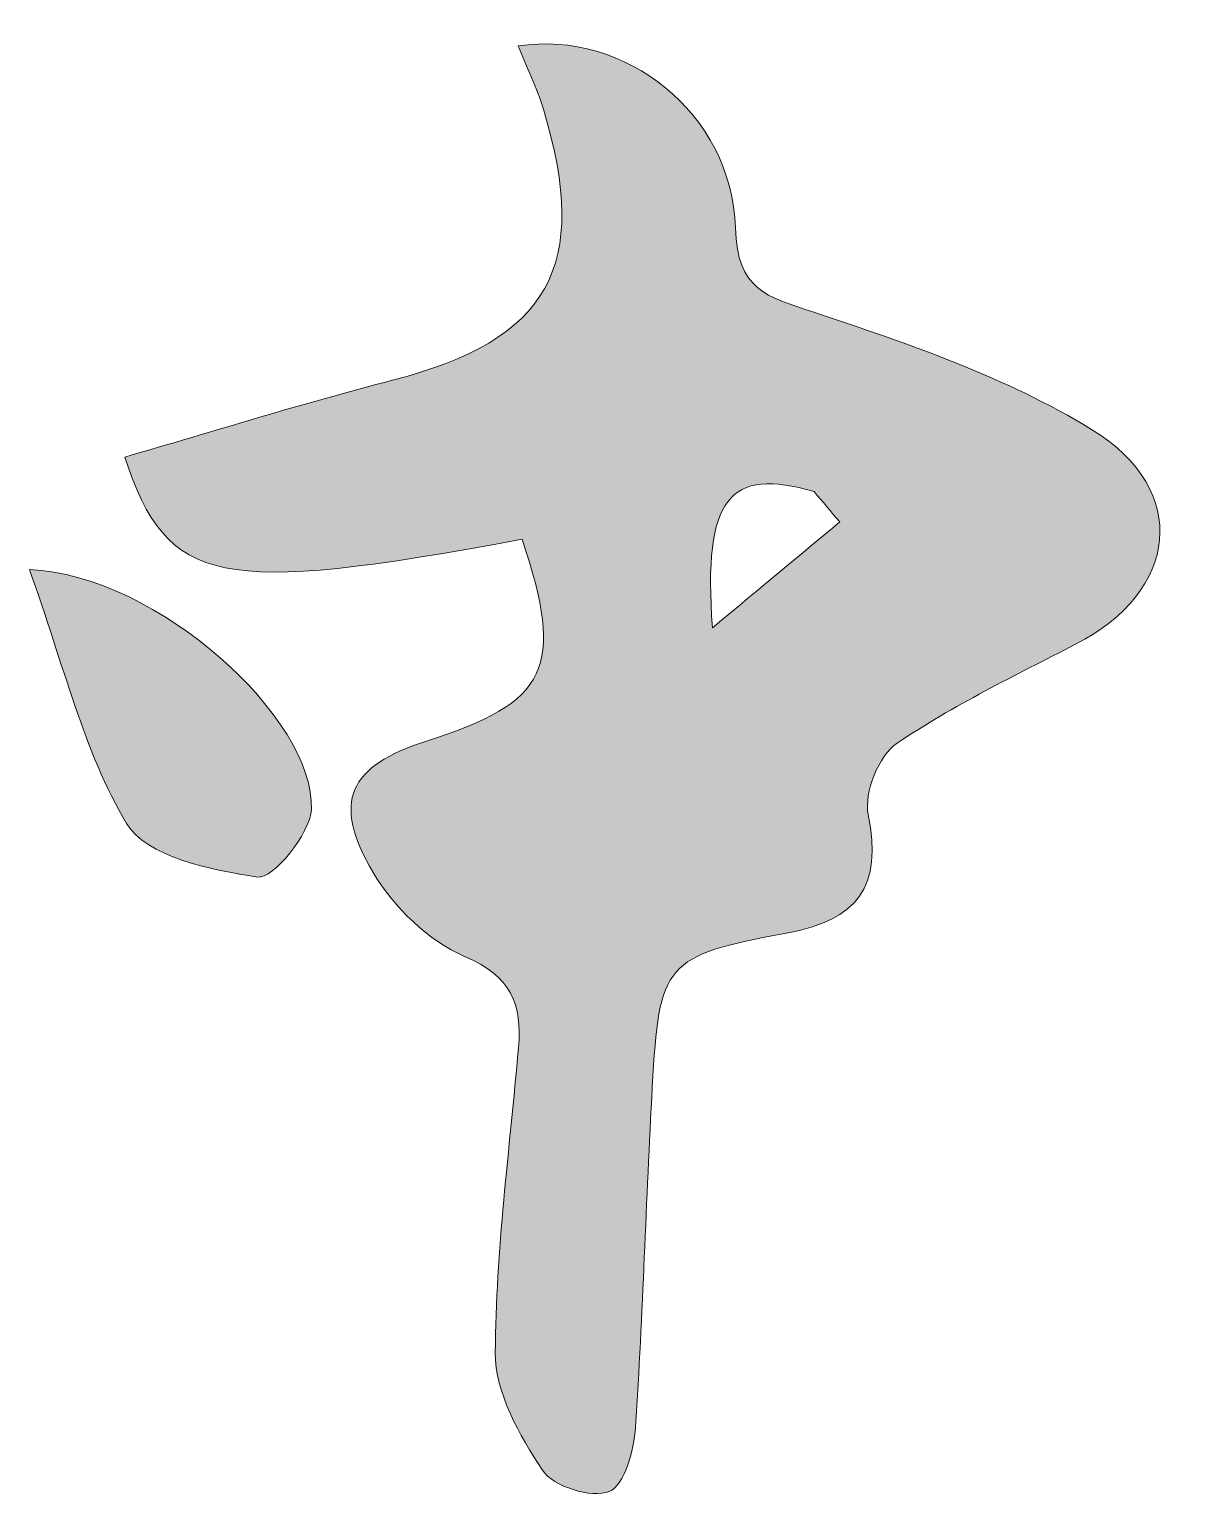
# Model space of a CAD drawing. Header units: inches. Extents: x -3272461 to -2504170, y 403793 to 1071042.
# Drawn here: x -2655246 to -2654292, y 619231 to 620437 of the extents above; entities that cross this region are included whole.
import ezdxf

# ---------------------------------------------------------------- set-up
doc = ezdxf.new("R2010")
doc.units = ezdxf.units.IN
doc.header["$LTSCALE"] = 1000
doc.header["$MEASUREMENT"] = 0
doc.layers.get('0').update_dxf_attribs({"lineweight": 18})

msp = doc.modelspace()

# ---------------------------------------------------------------- hatches: boundary and pattern name
h = msp.add_hatch(color=256)
edge = h.paths.add_edge_path(flags=0)
edge.add_spline(control_points=[(-2654841.7, 620018.6), (-2654806.1, 619913.1), (-2654820, 619884.7), (-2654920.1, 619852.9)], knot_values=[0, 0, 0, 0, 222.095352, 222.095352, 222.095352, 222.095352], weights=[1, 1, 1, 1], degree=3, periodic=0)
edge.add_spline(control_points=[(-2654920.1, 619852.9), (-2654983.8, 619832.6), (-2654998.5, 619803.2), (-2654963.8, 619745)], knot_values=[0, 0, 0, 0, 145.395063, 145.395063, 145.395063, 145.395063], weights=[1, 1, 1, 1], degree=3, periodic=0)
edge.add_spline(control_points=[(-2654963.8, 619745), (-2654946.9, 619716.7), (-2654918.6, 619688.8), (-2654888.9, 619676.2)], knot_values=[0, 0, 0, 0, 103.232479, 103.232479, 103.232479, 103.232479], weights=[1, 1, 1, 1], degree=3, periodic=0)
edge.add_spline(control_points=[(-2654888.9, 619676.2), (-2654850.3, 619659.9), (-2654841.5, 619637), (-2654844.6, 619601.1)], knot_values=[0, 0, 0, 0, 95.380814, 95.380814, 95.380814, 95.380814], weights=[1, 1, 1, 1], degree=3, periodic=0)
edge.add_spline(control_points=[(-2654844.6, 619601.1), (-2654851.9, 619517.7), (-2654863.1, 619434.3), (-2654863.6, 619350.7)], knot_values=[0, 0, 0, 0, 251.150003, 251.150003, 251.150003, 251.150003], weights=[1, 1, 1, 1], degree=3, periodic=0)
edge.add_spline(control_points=[(-2654863.6, 619350.7), (-2654863.9, 619318.3), (-2654843.8, 619283), (-2654824.9, 619254.3)], knot_values=[0, 0, 0, 0, 105.340649, 105.340649, 105.340649, 105.340649], weights=[1, 1, 1, 1], degree=3, periodic=0)
edge.add_spline(control_points=[(-2654824.9, 619254.3), (-2654816.2, 619241), (-2654784.5, 619231), (-2654770.1, 619236.9)], knot_values=[0, 0, 0, 0, 60.501459, 60.501459, 60.501459, 60.501459], weights=[1, 1, 1, 1], degree=3, periodic=0)
edge.add_spline(control_points=[(-2654770.1, 619236.9), (-2654757.5, 619241.8), (-2654749.7, 619270.8), (-2654748.5, 619289.8)], knot_values=[0, 0, 0, 0, 59.131644, 59.131644, 59.131644, 59.131644], weights=[1, 1, 1, 1], degree=3, periodic=0)
edge.add_spline(control_points=[(-2654748.5, 619289.8), (-2654742.4, 619382.7), (-2654740, 619475.9), (-2654734.7, 619568.9)], knot_values=[0, 0, 0, 0, 279.493308, 279.493308, 279.493308, 279.493308], weights=[1, 1, 1, 1], degree=3, periodic=0)
edge.add_spline(control_points=[(-2654734.7, 619568.9), (-2654729.1, 619670.6), (-2654724.9, 619676.8), (-2654624.5, 619695.2)], knot_values=[0, 0, 0, 0, 195.607582, 195.607582, 195.607582, 195.607582], weights=[1, 1, 1, 1], degree=3, periodic=0)
edge.add_spline(control_points=[(-2654624.5, 619695.2), (-2654566.1, 619706), (-2654545.5, 619733.4), (-2654557.5, 619792.6)], knot_values=[0, 0, 0, 0, 137.986296, 137.986296, 137.986296, 137.986296], weights=[1, 1, 1, 1], degree=3, periodic=0)
edge.add_spline(control_points=[(-2654557.5, 619792.6), (-2654561, 619810.5), (-2654548.8, 619841.2), (-2654533.8, 619851.2)], knot_values=[0, 0, 0, 0, 65.857334, 65.857334, 65.857334, 65.857334], weights=[1, 1, 1, 1], degree=3, periodic=0)
edge.add_spline(control_points=[(-2654533.8, 619851.2), (-2654487.6, 619882.2), (-2654437, 619906.8), (-2654387.3, 619932.4)], knot_values=[0, 0, 0, 0, 167.57061, 167.57061, 167.57061, 167.57061], weights=[1, 1, 1, 1], degree=3, periodic=0)
edge.add_spline(control_points=[(-2654387.3, 619932.4), (-2654302.9, 619975.7), (-2654291.9, 620058.6), (-2654374.1, 620108.8)], knot_values=[0, 0, 0, 0, 227.254913, 227.254913, 227.254913, 227.254913], weights=[1, 1, 1, 1], degree=3, periodic=0)
edge.add_spline(control_points=[(-2654374.1, 620108.8), (-2654443.8, 620151.5), (-2654523.9, 620179), (-2654602.2, 620205)], knot_values=[0, 0, 0, 0, 248.153102, 248.153102, 248.153102, 248.153102], weights=[1, 1, 1, 1], degree=3, periodic=0)
edge.add_spline(control_points=[(-2654602.2, 620205), (-2654641, 620217.9), (-2654665, 620223.1), (-2654666.5, 620274.3)], knot_values=[0, 0, 0, 0, 104.659074, 104.659074, 104.659074, 104.659074], weights=[1, 1, 1, 1], degree=3, periodic=0)
edge.add_spline(control_points=[(-2654666.5, 620274.3), (-2654669.2, 620368.1), (-2654757.3, 620437.2), (-2654844.8, 620423.6)], knot_values=[0, 0, 0, 0, 261.986042, 261.986042, 261.986042, 261.986042], weights=[1, 1, 1, 1], degree=3, periodic=0)
edge.add_spline(control_points=[(-2654844.8, 620423.6), (-2654837.7, 620406), (-2654829.4, 620389.3), (-2654824.1, 620371.6)], knot_values=[0, 0, 0, 0, 55.980452, 55.980452, 55.980452, 55.980452], weights=[1, 1, 1, 1], degree=3, periodic=0)
edge.add_spline(control_points=[(-2654824.1, 620371.6), (-2654785.1, 620242.3), (-2654819.6, 620182.2), (-2654947.9, 620149.2)], knot_values=[0, 0, 0, 0, 300.912516, 300.912516, 300.912516, 300.912516], weights=[1, 1, 1, 1], degree=3, periodic=0)
edge.add_spline(control_points=[(-2654947.9, 620149.2), (-2655021.7, 620130.2), (-2655094.4, 620107.3), (-2655167.8, 620086.1)], knot_values=[0, 0, 0, 0, 228.772567, 228.772567, 228.772567, 228.772567], weights=[1, 1, 1, 1], degree=3, periodic=0)
edge.add_spline(control_points=[(-2655167.8, 620086.1), (-2655132.7, 619980.1), (-2655091.6, 619972.3), (-2654841.7, 620018.6)], knot_values=[0, 0, 0, 0, 375.920052, 375.920052, 375.920052, 375.920052], weights=[1, 1, 1, 1], degree=3, periodic=0)
edge = h.paths.add_edge_path(flags=0)
edge.add_spline(control_points=[(-2654685.4, 619945.9), (-2654693.2, 620053.5), (-2654671.2, 620077.8), (-2654601.9, 620057.8)], knot_values=[0, 0, 0, 0, 182.185542, 182.185542, 182.185542, 182.185542], weights=[1, 1, 1, 1], degree=3, periodic=0)
edge.add_spline(control_points=[(-2654601.9, 620057.8), (-2654594.9, 620049.5), (-2654587.9, 620041.1), (-2654580.8, 620032.8)], knot_values=[0, 0, 0, 0, 32.685925, 32.685925, 32.685925, 32.685925], weights=[1, 1, 1, 1], degree=3, periodic=0)
edge.add_spline(control_points=[(-2654580.8, 620032.8), (-2654612.6, 620006.4), (-2654644.4, 619980), (-2654685.4, 619945.9)], knot_values=[0, 0, 0, 0, 135.931716, 135.931716, 135.931716, 135.931716], weights=[1, 1, 1, 1], degree=3, periodic=0)
h = msp.add_hatch(color=256)
edge = h.paths.add_edge_path(flags=0)
edge.add_spline(control_points=[(-2655166.4, 619785.4), (-2655150.1, 619758), (-2655097.1, 619747.2), (-2655058.8, 619741.3)], knot_values=[0, 0, 0, 0, 119.426089, 119.426089, 119.426089, 119.426089], weights=[1, 1, 1, 1], degree=3, periodic=0)
edge.add_spline(control_points=[(-2655058.8, 619741.3), (-2655046.5, 619739.4), (-2655015.5, 619776.7), (-2655014.6, 619796.9)], knot_values=[0, 0, 0, 0, 74.527892, 74.527892, 74.527892, 74.527892], weights=[1, 1, 1, 1], degree=3, periodic=0)
edge.add_spline(control_points=[(-2655014.6, 619796.9), (-2655011.5, 619870.8), (-2655140.4, 619989.4), (-2655246.1, 619993.7)], knot_values=[0, 0, 0, 0, 324.97153, 324.97153, 324.97153, 324.97153], weights=[1, 1, 1, 1], degree=3, periodic=0)
edge.add_spline(control_points=[(-2655246.1, 619993.7), (-2655217.7, 619915.1), (-2655201.7, 619844.5), (-2655166.4, 619785.4)], knot_values=[0, 0, 0, 0, 223.473372, 223.473372, 223.473372, 223.473372], weights=[1, 1, 1, 1], degree=3, periodic=0)

# ---------------------------------------------------------------- linework, layer by layer
for points in [[(-2654844.8, 620423.6), (-2654757.3, 620437.2), (-2654669.2, 620368.1), (-2654666.5, 620274.3)], [(-2654824.1, 620371.6), (-2654829.4, 620389.3), (-2654837.7, 620406), (-2654844.8, 620423.6)], [(-2654947.9, 620149.2), (-2654819.6, 620182.2), (-2654785.1, 620242.3), (-2654824.1, 620371.6)], [(-2654666.5, 620274.3), (-2654665, 620223.1), (-2654641, 620217.9), (-2654602.2, 620205)], [(-2654602.2, 620205), (-2654523.9, 620179), (-2654443.8, 620151.5), (-2654374.1, 620108.8)], [(-2655167.8, 620086.1), (-2655094.4, 620107.3), (-2655021.7, 620130.2), (-2654947.9, 620149.2)], [(-2654374.1, 620108.8), (-2654291.9, 620058.6), (-2654302.9, 619975.7), (-2654387.3, 619932.4)], [(-2654841.7, 620018.6), (-2655091.6, 619972.3), (-2655132.7, 619980.1), (-2655167.8, 620086.1)], [(-2654601.9, 620057.8), (-2654671.2, 620077.8), (-2654693.2, 620053.5), (-2654685.4, 619945.9)], [(-2654580.8, 620032.8), (-2654587.9, 620041.1), (-2654594.9, 620049.5), (-2654601.9, 620057.8)], [(-2654685.4, 619945.9), (-2654644.4, 619980), (-2654612.6, 620006.4), (-2654580.8, 620032.8)], [(-2654920.1, 619852.9), (-2654820, 619884.7), (-2654806.1, 619913.1), (-2654841.7, 620018.6)], [(-2655246.1, 619993.7), (-2655140.4, 619989.4), (-2655011.5, 619870.8), (-2655014.6, 619796.9)], [(-2655166.4, 619785.4), (-2655201.7, 619844.5), (-2655217.7, 619915.1), (-2655246.1, 619993.7)], [(-2654387.3, 619932.4), (-2654437, 619906.8), (-2654487.6, 619882.2), (-2654533.8, 619851.2)], [(-2654963.8, 619745), (-2654998.5, 619803.2), (-2654983.8, 619832.6), (-2654920.1, 619852.9)], [(-2654533.8, 619851.2), (-2654548.8, 619841.2), (-2654561, 619810.5), (-2654557.5, 619792.6)], [(-2655014.6, 619796.9), (-2655015.5, 619776.7), (-2655046.5, 619739.4), (-2655058.8, 619741.3)], [(-2654557.5, 619792.6), (-2654545.5, 619733.4), (-2654566.1, 619706), (-2654624.5, 619695.2)], [(-2655058.8, 619741.3), (-2655097.1, 619747.2), (-2655150.1, 619758), (-2655166.4, 619785.4)], [(-2654888.9, 619676.2), (-2654918.6, 619688.8), (-2654946.9, 619716.7), (-2654963.8, 619745)], [(-2654624.5, 619695.2), (-2654724.9, 619676.8), (-2654729.1, 619670.6), (-2654734.7, 619568.9)], [(-2654844.6, 619601.1), (-2654841.5, 619637), (-2654850.3, 619659.9), (-2654888.9, 619676.2)], [(-2654863.6, 619350.7), (-2654863.1, 619434.3), (-2654851.9, 619517.7), (-2654844.6, 619601.1)], [(-2654734.7, 619568.9), (-2654740, 619475.9), (-2654742.4, 619382.7), (-2654748.5, 619289.8)], [(-2654824.9, 619254.3), (-2654843.8, 619283), (-2654863.9, 619318.3), (-2654863.6, 619350.7)], [(-2654748.5, 619289.8), (-2654749.7, 619270.8), (-2654757.5, 619241.8), (-2654770.1, 619236.9)], [(-2654770.1, 619236.9), (-2654784.5, 619231), (-2654816.2, 619241), (-2654824.9, 619254.3)]]:
    msp.add_open_spline(points, degree=3)

doc.saveas('drawing.dxf')
